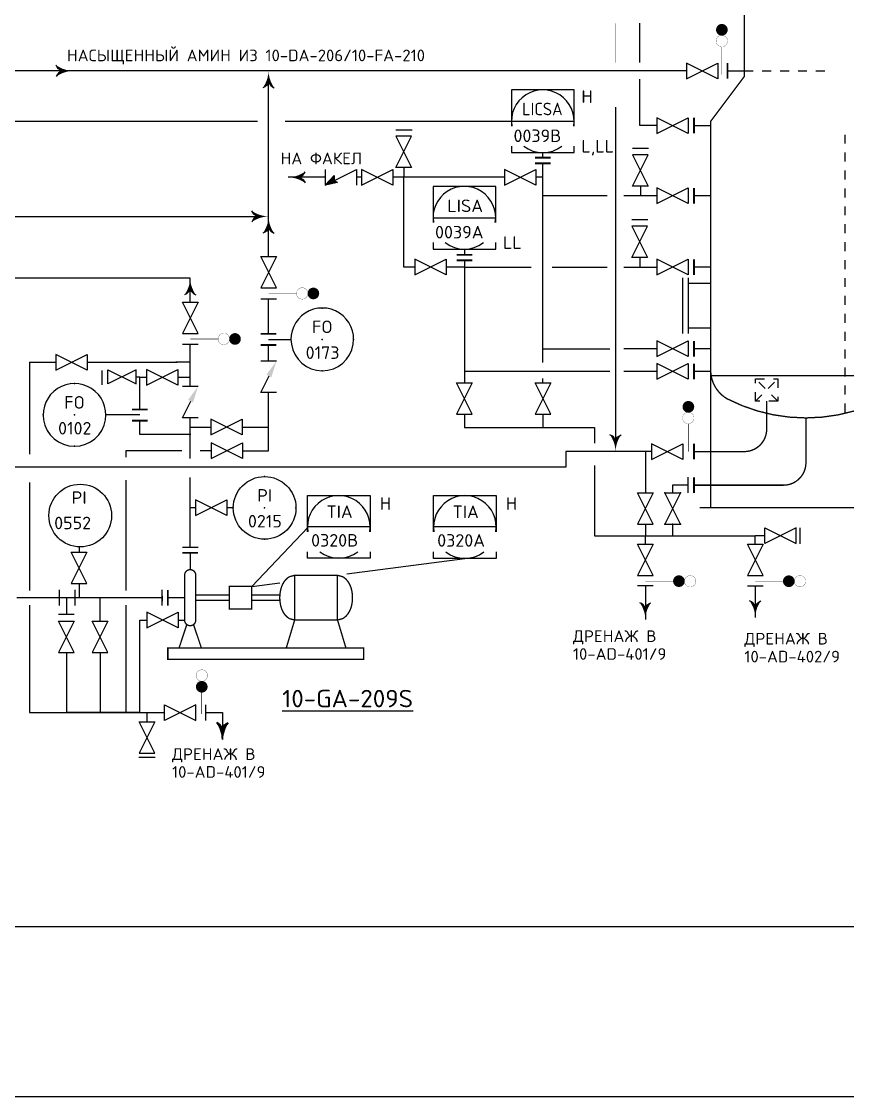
# Model space of a CAD drawing. Extents: x 71 to 279, y 48 to 143.
# Drawn here: x 191.76 to 200.99, y 52.26 to 64.26 of the extents above; entities that cross this region are included whole.
import ezdxf
from ezdxf.enums import TextEntityAlignment as Align

# ---------------------------------------------------------------- set-up
doc = ezdxf.new("R2010")
doc.units = 0
doc.header["$MEASUREMENT"] = 0
doc.linetypes.add('DASH', pattern=[0.15625, 0.09375, -0.0625])
doc.linetypes.add('HIDDEN', pattern=[0.125, 0.0625, -0.0625])
doc.layers.get('0').update_dxf_attribs({"linetype": 'CONTINUOUS'})
for name, color, linetype in [('IN-ATTRIBS', 7, 'CONTINUOUS'), ('IN-ELECTRICAL', 7, 'HIDDEN'), ('IN-EQUIPMENT', 7, 'CONTINUOUS'), ('IN-INST-TAP', 7, 'CONTINUOUS'), ('IN-MAJ-PROC', 7, 'CONTINUOUS'), ('IN-MIN-PROC', 7, 'CONTINUOUS')]:
    doc.layers.add(name, color=color, linetype=linetype)
doc.styles.add('ATTRIBS', font='SIMPLEX', dxfattribs={"width": 0.8, "height": 0.125})
doc.styles.add('NARROW', font='simplex', dxfattribs={"width": 0.75, "height": 0.1})
doc.styles.add('S1', font='SIMPLEX.shx')
doc.styles.add('SIMPLEX', font='SIMPLEX')

# ---------------------------------------------------------------- blocks, each defined once
blk = doc.blocks.new('BUBTEXT')
at = {"layer": 'IN-ATTRIBS'}
for p in [(0, 0.25), (-0.25, 0), (0, 0), (0.25, 0), (0, -0.25)]:
    blk.add_point(p, dxfattribs=at)
at = {"layer": 'IN-ATTRIBS', "flags": 1}
for tag, style, width, p in [('IDNUM', 'ATTRIBS', 0.8, (0.0087, 0.5838)), ('DWGNO', 'ATTRIBS', 0.8, (0.0029, 0.4474)), ('FILENO', 'ATTRIBS', 0.8, (-0.003, 0.3111)), ('LOC', 'ATTRIBS', 0.8, (-0.0799, -0.422)), ('SIG', 'ATTRIBS', 0.8, (-0.0872, -0.5633)), ('INSTALL', 'ATTRIBS', 0.8, (-0.0872, -0.6994)), ('SERV', 'ATTRIBS', 0.8, (-0.0834, -0.8376)), ('DATE', 'ATTRIBS', 0.8, (-0.0881, -0.9694)), ('DES', 'NARROW', 0.75, (-0.0866, -1.1017)), ('CSYS', 'NARROW', 0.75, (-0.0866, -1.2425))]:
    blk.add_attdef(tag, text='', height=0.1, dxfattribs=dict(at, style=style, width=width)).set_placement(p, align=Align.CENTER)
at = {"layer": 'IN-ATTRIBS', "style": 'ATTRIBS', "flags": 1}
blk.add_attdef('SYSCDI', text='', height=0.1, dxfattribs=at).set_placement((-0.3125, 0.3125), align=Align.RIGHT)
at = {"layer": 'IN-ATTRIBS', "style": 'S1'}
for tag, p in [('XT', (0.3241, 0.2568)), ('A1', (0.3233, 0.1153)), ('A2', (0.3233, -0.0347)), ('A3', (0.3233, -0.1847)), ('RES', (0.3233, -0.3422))]:
    blk.add_attdef(tag, p, '', height=0.1, dxfattribs=at)
at = {"layer": 'IN-ATTRIBS', "style": 'ATTRIBS'}
blk.add_attdef('SYSCDV', text='', height=0.1, dxfattribs=at).set_placement((-0.3125, 0.1411), align=Align.RIGHT)
at = {"layer": 'IN-ATTRIBS', "style": 'S1'}
for tag, p in [('INSTTYPE', (-0.0002, 0.0499)), ('TAGNUM', (0.0019, -0.1561)), ('MD', (0.4017, -0.5655)), ('SZ', (0.4017, -0.6963))]:
    blk.add_attdef(tag, text='', height=0.1, dxfattribs=at).set_placement(p, align=Align.CENTER)
blk = doc.blocks.new('VALVTEXT')
at = {"layer": 'IN-ATTRIBS'}
for p in [(0, 0.0625), (0, 0), (0.25, 0.0625), (0.25, 0), (0, -0.0625), (0.25, -0.0625)]:
    blk.add_point(p, dxfattribs=at)
at = {"layer": 'IN-ATTRIBS', "style": 'S1', "flags": 1}
for tag, p in [('IDNUM', (0.125, 0.5625)), ('DWGNO', (0.125, 0.4375)), ('FILENO', (0.125, 0.3125))]:
    blk.add_attdef(tag, text='', height=0.1, dxfattribs=at).set_placement(p, align=Align.CENTER)
at = {"layer": 'IN-ATTRIBS', "style": 'S1'}
for tag, p in [('MODE', (0.125, 0.078125)), ('SIZE', (0.125, -0.1875))]:
    blk.add_attdef(tag, text='', height=0.1, dxfattribs=at).set_placement(p, align=Align.CENTER)

msp = doc.modelspace()

# ---------------------------------------------------------------- hatches: boundary and pattern name
h = msp.add_hatch()
h.set_pattern_fill('ANSI35', color=2, scale=0.00014, style=0)
h.set_pattern_definition([(135, (1191.855054, -360.3671166), (0.0006286179285, 0.0006286179285), []), (135, (1191.8544254, -360.3671166), (0.0006286179285, 0.0006286179285), [0.00111125, -0.00022225, 0, -0.00022225])])
edge = h.paths.add_edge_path()
edge.add_line((195.157, 62.43), (195.258, 62.538))
edge.add_line((195.292, 62.461), (195.159, 62.432))
edge.add_line((195.258, 62.483), (195.292, 62.461))
edge.add_line((195.258, 62.538), (195.258, 62.483))

# ---------------------------------------------------------------- linework, layer by layer
at = {"color": 5}
for p, q in [((199.192, 63.706), (191.534, 63.706)), ((194.524, 61.634), (194.524, 63.581)), ((198.399, 63.301), (198.399, 59.581)), ((195.156, 62.519), (194.744, 62.519)), ((195.56, 62.519), (195.507, 62.519)), ((196.034, 62.519), (195.91, 62.519)), ((197.159, 62.519), (196.034, 62.519)), ((196.034, 61.516), (196.034, 62.519)), ((189.601, 62.081), (194.399, 62.081)), ((196.156, 61.516), (196.034, 61.516)), ((196.71, 61.516), (196.506, 61.516)), ((193.649, 61.394), (188.274, 61.394)), ((193.649, 61.126), (193.649, 61.394)), ((194.524, 60.771), (194.524, 61.159)), ((193.649, 60.183), (193.649, 60.651)), ((194.524, 60.465), (194.524, 60.651)), ((197.586, 60.604), (198.336, 60.604)), ((191.854, 60.454), (191.854, 59.672)), ((191.854, 60.454), (192.147, 60.454)), ((192.497, 60.454), (193.503, 60.454)), ((193.642, 60.454), (193.488, 60.454)), ((193.087, 59.93), (193.087, 60.287)), ((193.088, 60.287), (193.162, 60.287)), ((193.512, 60.287), (193.65, 60.287)), ((194.524, 59.762), (194.524, 60.115)), ((191.854, 59.776), (191.854, 59.428)), ((193.087, 59.645), (193.087, 59.803)), ((193.649, 59.379), (193.649, 59.833)), ((194.524, 59.465), (194.524, 59.773)), ((196.71, 59.874), (196.71, 59.724)), ((197.586, 59.874), (197.586, 59.724)), ((193.649, 59.73), (193.88, 59.73)), ((194.23, 59.73), (194.524, 59.73)), ((196.71, 59.724), (198.165, 59.724)), ((198.165, 59.724), (198.165, 59.55)), ((193.655, 59.645), (193.087, 59.645)), ((193.556, 59.465), (192.929, 59.465)), ((192.929, 59.465), (192.929, 59.394)), ((193.881, 59.465), (193.76, 59.465)), ((194.231, 59.465), (194.524, 59.465)), ((198.799, 59.456), (197.845, 59.456)), ((197.845, 59.456), (197.845, 59.281)), ((198.731, 59.46), (198.731, 58.994)), ((198.165, 59.3), (198.165, 58.517)), ((197.845, 59.281), (191.152, 59.281)), ((191.854, 59.109), (191.854, 57.905)), ((192.929, 59.138), (192.929, 57.905)), ((193.649, 58.387), (193.649, 59.168)), ((199.211, 59.081), (199.036, 59.081)), ((199.036, 59.081), (199.036, 58.994)), ((198.731, 58.644), (198.731, 58.519)), ((199.036, 58.644), (199.036, 58.519)), ((198.165, 58.517), (199.957, 58.517)), ((198.731, 57.959), (198.731, 57.582)), ((199.958, 57.958), (199.958, 57.602)), ((191.711, 57.825), (193.335, 57.825)), ((191.854, 57.74), (191.854, 56.544)), ((192.266, 57.825), (192.266, 57.637)), ((192.642, 57.561), (192.642, 57.825)), ((192.929, 57.74), (192.929, 56.544)), ((193.086, 56.544), (193.087, 57.575)), ((193.087, 57.575), (193.163, 57.575)), ((193.513, 57.575), (193.586, 57.575)), ((192.266, 57.212), (192.266, 56.544)), ((192.642, 57.211), (192.642, 56.544)), ((191.854, 56.544), (193.36, 56.544)), ((193.824, 56.544), (194.009, 56.544)), ((194.009, 56.544), (194.009, 56.242))]:
    msp.add_line(p, q, dxfattribs=at)
at = {"linetype": 'Continuous'}
for p, q in [((197.236, 63.144), (197.936, 63.144)), ((195.56, 62.519), (195.507, 62.519)), ((197.586, 62.519), (197.509, 62.519)), ((196.36, 62.067), (197.06, 62.067)), ((193.088, 59.756), (193.088, 59.802)), ((194.336, 57.95), (194.961, 58.61)), ((195.658, 58.615), (194.958, 58.615)), ((197.066, 58.614), (196.366, 58.614)), ((192.408, 58.397), (192.408, 58.332)), ((195.396, 58.09), (196.716, 58.264)), ((192.408, 57.982), (192.408, 57.827)), ((194.336, 57.95), (194.648, 57.991)), ((193.086, 56.544), (192.266, 56.544))]:
    msp.add_line(p, q, dxfattribs=at)
at = {"color": 2}
for p, q in [((196.126, 63.046), (195.946, 63.046)), ((198.768, 62.839), (198.589, 62.839)), ((195.157, 62.605), (195.157, 62.43)), ((195.157, 62.43), (195.507, 62.605)), ((195.157, 62.43), (195.258, 62.538)), ((195.258, 62.538), (195.258, 62.483)), ((195.507, 62.605), (195.507, 62.43)), ((196.034, 62.627), (196.034, 62.519)), ((195.292, 62.461), (195.159, 62.432)), ((195.258, 62.483), (195.292, 62.461)), ((198.677, 62.418), (198.677, 62.312)), ((198.76, 62.043), (198.581, 62.043)), ((198.669, 61.622), (198.669, 61.516)), ((194.611, 61.159), (194.436, 61.159)), ((193.736, 60.651), (193.561, 60.651)), ((194.611, 60.465), (194.436, 60.465)), ((192.665, 60.202), (192.665, 60.36)), ((192.729, 60.368), (193.044, 60.211)), ((192.729, 60.211), (192.729, 60.368)), ((193.044, 60.368), (192.729, 60.211)), ((193.044, 60.211), (193.044, 60.368)), ((193.088, 60.287), (193.044, 60.287)), ((193.736, 60.183), (193.561, 60.183)), ((199.211, 58.994), (199.211, 59.169)), ((200.459, 58.426), (200.459, 58.606)), ((198.731, 58.422), (198.731, 58.519)), ((199.958, 58.421), (199.958, 58.517)), ((200.064, 58.517), (199.958, 58.517)), ((193.561, 58.387), (193.736, 58.387)), ((198.819, 58.422), (198.644, 58.072)), ((198.644, 58.422), (198.819, 58.422)), ((198.819, 58.072), (198.644, 58.422)), ((200.046, 58.421), (199.871, 58.071)), ((199.871, 58.421), (200.046, 58.421)), ((200.046, 58.071), (199.871, 58.421)), ((198.644, 58.072), (198.819, 58.072)), ((199.871, 58.071), (200.046, 58.071)), ((192.187, 57.912), (192.187, 57.737)), ((192.36, 57.912), (192.36, 57.737)), ((193.336, 57.737), (193.336, 57.912)), ((198.644, 57.959), (198.819, 57.959)), ((199.871, 57.958), (200.046, 57.958)), ((192.353, 57.637), (192.178, 57.637)), ((193.168, 56.438), (193.168, 56.544)), ((193.36, 56.63), (193.71, 56.455)), ((193.36, 56.455), (193.36, 56.63)), ((193.71, 56.63), (193.36, 56.455)), ((193.71, 56.455), (193.71, 56.63)), ((193.824, 56.454), (193.824, 56.629)), ((193.076, 56.043), (193.256, 56.043))]:
    msp.add_line(p, q, dxfattribs=at)
at = {"color": 6}
for p, q in [((194.815, 58.075), (194.815, 57.575)), ((195.294, 57.575), (195.294, 58.075))]:
    msp.add_line(p, q, dxfattribs=at)
msp.add_line((193.335, 57.846), (193.335, 57.784))
at = {"color": 3, "linetype": 'Continuous'}
msp.add_line((216.563, 54.15), (167.393, 54.15), dxfattribs=at)
at = {"color": 6, "linetype": 'Continuous'}
msp.add_line((71.634, 52.255), (266.486, 52.255), dxfattribs=at)
at = {"color": 5, "const_width": 0.005}
msp.add_lwpolyline([(198.399, 64.238), (198.399, 63.8)], dxfattribs=at)
at = {"color": 5, "linetype": 'Continuous'}
for points in [[(198.669, 63.8), (198.669, 64.238)], [(198.669, 63.096), (198.669, 63.613)], [(198.861, 63.096), (198.669, 63.096)]]:
    msp.add_lwpolyline(points, dxfattribs=at)
at = {"color": 2}
for points, const_width in [([(199.618, 64.165, -1), (199.553, 64.166, -1)], 0.065), ([(199.65, 64.04, -1), (199.522, 64.041, -1)], 0.0025), ([(194.899, 61.158, -1), (194.899, 61.285, -1)], 0.0025), ([(195.024, 61.189, -1), (195.024, 61.254, -1)], 0.065), ([(194.024, 60.777, 1), (194.024, 60.65, 1)], 0.0025), ([(194.149, 60.746, 1), (194.149, 60.681, 1)], 0.065), ([(199.244, 59.956, -1), (199.179, 59.956, -1)], 0.065), ([(199.275, 59.831, -1), (199.147, 59.831, -1)], 0.0025), ([(199.106, 57.977, 1), (199.106, 58.042, 1)], 0.065), ([(199.232, 57.944, 1), (199.232, 58.072, 1)], 0.0025), ([(200.333, 57.976, 1), (200.333, 58.041, 1)], 0.065), ([(200.458, 57.945, 1), (200.458, 58.072, 1)], 0.0025), ([(193.843, 56.956, 1), (193.716, 56.956, 1)], 0.0025), ([(193.81, 56.83, 1), (193.745, 56.83, 1)], 0.065)]:
    msp.add_lwpolyline(points, format="xyb", close=True, dxfattribs=dict(at, const_width=const_width))
for points, const_width in [([(199.586, 63.978), (199.585, 63.666)], 0.005), ([(197.674, 62.737), (197.499, 62.737)], 0.021), ([(197.674, 62.675), (197.499, 62.675)], 0.021), ([(196.798, 61.653), (196.623, 61.653)], 0.021), ([(196.798, 61.591), (196.623, 61.591)], 0.021), ([(194.836, 61.222), (194.524, 61.222)], 0.005), ([(194.436, 60.771), (194.611, 60.771)], 0.021), ([(193.961, 60.713), (193.649, 60.713)], 0.005), ([(194.436, 60.646), (194.611, 60.646)], 0.021), ([(193.174, 59.926), (192.999, 59.926)], 0.021), ([(193.174, 59.802), (192.999, 59.802)], 0.021), ([(199.211, 59.769), (199.211, 59.456)], 0.005), ([(199.044, 58.01), (198.731, 58.01)], 0.005), ([(200.271, 58.008), (199.958, 58.008)], 0.005), ([(193.777, 56.767), (193.777, 56.527)], 0.005)]:
    msp.add_lwpolyline(points, dxfattribs=dict(at, const_width=const_width))
at = {"color": 5}
for points in [[(192.216, 63.706, -0.206864), (192.153, 63.769)], [(192.216, 63.706, 0.206864), (192.153, 63.644)], [(194.524, 63.581, -0.206864), (194.461, 63.519)], [(194.524, 63.581, 0.206864), (194.586, 63.519)], [(194.869, 62.519, 0.206864), (194.931, 62.581)], [(194.869, 62.519, -0.206864), (194.931, 62.456)], [(194.399, 62.081, -0.206864), (194.336, 62.144)], [(194.399, 62.081, 0.206864), (194.336, 62.019)], [(194.524, 61.956, -0.206864), (194.461, 61.894)], [(194.524, 61.956, 0.206864), (194.586, 61.894)], [(193.649, 61.269, -0.206864), (193.586, 61.206)], [(193.649, 61.269, 0.206864), (193.711, 61.206)], [(198.399, 59.581, 0.206864), (198.336, 59.644)], [(198.399, 59.581, -0.206864), (198.461, 59.644)], [(198.731, 57.707, 0.206864), (198.669, 57.769)], [(198.731, 57.707, -0.206864), (198.794, 57.769)], [(199.958, 57.727, 0.206864), (199.896, 57.789)], [(199.958, 57.727, -0.206864), (200.021, 57.789)], [(194.009, 56.242, 0.150368), (193.946, 56.43)], [(194.009, 56.367, 0.206864), (193.946, 56.43)], [(194.009, 56.367, -0.206864), (194.071, 56.43)]]:
    msp.add_lwpolyline(points, format="xyb", dxfattribs=at)
at = {"color": 2}
for points in [[(199.192, 63.619), (199.542, 63.794), (199.542, 63.619), (199.192, 63.794)], [(198.861, 63.008), (199.211, 63.183), (199.211, 63.008), (198.861, 63.183)], [(195.946, 62.977), (196.121, 62.627), (195.946, 62.627), (196.121, 62.977)], [(198.589, 62.768), (198.764, 62.418), (198.589, 62.418), (198.764, 62.768)], [(195.56, 62.431), (195.91, 62.606), (195.91, 62.431), (195.56, 62.606)], [(197.159, 62.431), (197.509, 62.606), (197.509, 62.431), (197.159, 62.606)], [(198.861, 62.225), (199.211, 62.4), (199.211, 62.225), (198.861, 62.4)], [(198.581, 61.972), (198.756, 61.622), (198.581, 61.622), (198.756, 61.972)], [(194.611, 61.284), (194.436, 61.634), (194.611, 61.634), (194.436, 61.284)], [(196.156, 61.429), (196.506, 61.604), (196.506, 61.429), (196.156, 61.604)], [(198.861, 61.429), (199.211, 61.604), (199.211, 61.429), (198.861, 61.604)], [(193.736, 60.776), (193.561, 61.126), (193.736, 61.126), (193.561, 60.776)], [(198.861, 60.516), (199.211, 60.691), (199.211, 60.516), (198.861, 60.691)], [(192.147, 60.366), (192.497, 60.541), (192.497, 60.366), (192.147, 60.541)], [(193.162, 60.199), (193.512, 60.374), (193.512, 60.199), (193.162, 60.374)], [(198.861, 60.264), (199.211, 60.439), (199.211, 60.264), (198.861, 60.439)], [(196.798, 59.874), (196.623, 60.224), (196.798, 60.224), (196.623, 59.874)], [(197.674, 59.874), (197.499, 60.224), (197.674, 60.224), (197.499, 59.874)], [(193.88, 59.642), (194.23, 59.817), (194.23, 59.642), (193.88, 59.817)], [(193.881, 59.377), (194.231, 59.552), (194.231, 59.377), (193.881, 59.552)], [(198.799, 59.369), (199.149, 59.544), (199.149, 59.369), (198.799, 59.544)], [(198.819, 58.644), (198.644, 58.994), (198.819, 58.994), (198.644, 58.644)], [(199.124, 58.644), (198.949, 58.994), (199.124, 58.994), (198.949, 58.644)], [(194.058, 58.744), (193.708, 58.919), (193.708, 58.744), (194.058, 58.919)], [(200.414, 58.605), (200.064, 58.43), (200.064, 58.605), (200.414, 58.43)], [(192.495, 57.982), (192.32, 58.332), (192.495, 58.332), (192.32, 57.982)], [(193.163, 57.487), (193.513, 57.662), (193.513, 57.487), (193.163, 57.662)], [(192.353, 57.212), (192.178, 57.562), (192.353, 57.562), (192.178, 57.212)], [(192.729, 57.211), (192.554, 57.561), (192.729, 57.561), (192.554, 57.211)], [(193.255, 56.088), (193.08, 56.438), (193.255, 56.438), (193.08, 56.088)]]:
    msp.add_lwpolyline(points, close=True, dxfattribs=at)
for points in [[(197.936, 63.09), (197.936, 63.494), (197.236, 63.494), (197.236, 63.09)], [(197.236, 62.866), (197.236, 62.794), (197.936, 62.794), (197.936, 62.866)], [(197.06, 62.014), (197.06, 62.417), (196.36, 62.417), (196.36, 62.014)], [(196.36, 61.789), (196.36, 61.717), (197.06, 61.717), (197.06, 61.789)], [(194.958, 58.561), (194.958, 58.965), (195.658, 58.965), (195.658, 58.561)], [(196.366, 58.56), (196.366, 58.964), (197.066, 58.964), (197.066, 58.56)], [(195.658, 58.337), (195.658, 58.265), (194.958, 58.265), (194.958, 58.337)], [(197.066, 58.336), (197.066, 58.264), (196.366, 58.264), (196.366, 58.336)]]:
    msp.add_lwpolyline(points)
at = {"color": 5}
for points in [[(197.586, 62.175), (197.586, 62.519)], [(198.305, 62.312), (197.586, 62.312)], [(198.861, 62.312), (198.492, 62.312)], [(197.586, 60.451), (197.586, 62.175)], [(196.71, 61.591), (196.71, 60.644), (196.71, 60.224)], [(196.71, 61.516), (197.455, 61.516)], [(197.689, 61.516), (198.305, 61.516)], [(198.492, 61.516), (198.861, 61.516)], [(198.861, 60.604), (198.492, 60.604)], [(198.336, 60.351), (196.71, 60.351)], [(198.861, 60.351), (198.492, 60.351)]]:
    msp.add_lwpolyline(points, dxfattribs=at)
at = {"color": 2}
for points in [[(194.611, 60.115), (194.436, 60.115), (194.529, 60.301)], [(193.736, 59.833), (193.561, 59.833), (193.654, 60.019)]]:
    msp.add_lwpolyline(points, dxfattribs=at)
at = {"color": 6}
for points, const_width in [([(193.561, 58.325), (193.736, 58.325)], 0.021), ([(193.649, 58.137), (193.649, 58.325)], 0.015), ([(193.399, 57.737), (193.399, 57.912)], 0.021), ([(193.711, 57.856), (194.086, 57.856)], 0.015), ([(194.654, 57.856), (194.336, 57.856)], 0.015), ([(193.586, 57.825), (193.399, 57.825)], 0.015), ([(193.711, 57.794), (194.086, 57.794)], 0.015), ([(194.654, 57.794), (194.336, 57.794)], 0.015), ([(193.611, 57.525), (193.524, 57.262)], 0.015), ([(193.686, 57.525), (193.774, 57.262)], 0.015), ([(194.815, 57.575), (194.721, 57.262)], 0.015), ([(195.294, 57.575), (195.388, 57.262)], 0.015)]:
    msp.add_lwpolyline(points, dxfattribs=dict(at, const_width=const_width))
at = {"color": 6, "const_width": 0.015}
for points in [[(193.586, 58.075), (193.586, 57.575, 1), (193.711, 57.575), (193.711, 58.075, 1)], [(194.815, 58.075), (194.755, 58.058, 0.107118), (194.697, 58.002, 0.079807), (194.662, 57.924, 0.067453), (194.649, 57.825, 0.067453), (194.662, 57.725, 0.079807), (194.697, 57.648, 0.107118), (194.755, 57.592), (194.815, 57.575), (195.294, 57.575), (195.354, 57.592, 0.107118), (195.412, 57.648, 0.079807), (195.448, 57.725, 0.067453), (195.461, 57.825, 0.067453), (195.448, 57.924, 0.079807), (195.412, 58.002, 0.107118), (195.354, 58.058), (195.294, 58.075)]]:
    msp.add_lwpolyline(points, format="xyb", close=True, dxfattribs=at)
for points in [[(194.086, 57.7), (194.336, 57.7), (194.336, 57.95), (194.086, 57.95)], [(193.399, 57.137), (195.586, 57.137), (195.586, 57.262), (193.399, 57.262)]]:
    msp.add_lwpolyline(points, close=True, dxfattribs=at)
for centre in [(194.48, 58.827), (192.421, 58.742)]:
    msp.add_circle(centre, 0.35)
for centre, start, end in [((197.586, 63.144), 351.1529, 188.8471), ((197.586, 63.144), 232.6037, 307.3963), ((196.71, 62.067), 351.1529, 188.8471), ((196.71, 62.067), 232.6037, 307.3963), ((195.124, 60.709), 351.1529, 188.8471), ((195.124, 60.709), 188.8471, 351.1529), ((192.357, 59.865), 351.1529, 188.8471), ((192.357, 59.865), 188.8471, 351.1529), ((195.308, 58.615), 351.1529, 188.8471), ((196.716, 58.614), 351.1529, 188.8471), ((195.308, 58.615), 232.6037, 307.3963), ((196.716, 58.614), 232.6037, 307.3963)]:
    msp.add_arc(centre, 0.35, start, end)
at = {"color": 5}
msp.add_arc((194.345, 56.234), 0.336, 144.4623, 178.6678, dxfattribs=at)
for points in [[(192.187, 63.748), (192.161, 63.753), (192.153, 63.769)], [(192.224, 63.73), (192.172, 63.738), (192.187, 63.748), (192.161, 63.753)], [(192.262, 63.718), (192.185, 63.725), (192.224, 63.73), (192.172, 63.738)], [(192.187, 63.665), (192.161, 63.66), (192.153, 63.644)], [(192.224, 63.682), (192.172, 63.675), (192.187, 63.665), (192.161, 63.66)], [(192.262, 63.695), (192.185, 63.688), (192.224, 63.682), (192.172, 63.675)], [(192.301, 63.71), (192.2, 63.714), (192.262, 63.718), (192.185, 63.725)], [(192.301, 63.703), (192.2, 63.698), (192.262, 63.695), (192.185, 63.688)], [(192.341, 63.706), (192.216, 63.706), (192.301, 63.71), (192.2, 63.714)], [(192.341, 63.706), (192.216, 63.706), (192.301, 63.703), (192.2, 63.698)], [(194.512, 63.627), (194.505, 63.55), (194.499, 63.589), (194.492, 63.537)], [(194.52, 63.666), (194.515, 63.565), (194.512, 63.627), (194.505, 63.55)], [(194.524, 63.706), (194.524, 63.581), (194.52, 63.666), (194.515, 63.565)], [(194.524, 63.706), (194.524, 63.581), (194.527, 63.666), (194.532, 63.565)], [(194.527, 63.666), (194.532, 63.565), (194.535, 63.627), (194.542, 63.55)], [(194.535, 63.627), (194.542, 63.55), (194.548, 63.589), (194.555, 63.537)], [(194.482, 63.553), (194.477, 63.527), (194.461, 63.519)], [(194.499, 63.589), (194.492, 63.537), (194.482, 63.553), (194.477, 63.527)], [(194.548, 63.589), (194.555, 63.537), (194.565, 63.553), (194.57, 63.527)], [(194.565, 63.553), (194.57, 63.527), (194.586, 63.519)], [(194.783, 62.522), (194.885, 62.527), (194.823, 62.53), (194.9, 62.537)], [(194.823, 62.53), (194.9, 62.537), (194.861, 62.543), (194.912, 62.55)], [(194.861, 62.543), (194.912, 62.55), (194.897, 62.56), (194.923, 62.565)], [(194.897, 62.56), (194.923, 62.565), (194.931, 62.581)], [(194.744, 62.519), (194.869, 62.519), (194.783, 62.522), (194.885, 62.527)], [(194.744, 62.519), (194.869, 62.519), (194.783, 62.515), (194.885, 62.511)], [(194.783, 62.515), (194.885, 62.511), (194.823, 62.507), (194.9, 62.5)], [(194.823, 62.507), (194.9, 62.5), (194.861, 62.495), (194.912, 62.487)], [(194.861, 62.495), (194.912, 62.487), (194.897, 62.478), (194.923, 62.473)], [(194.897, 62.478), (194.923, 62.473), (194.931, 62.456)], [(194.37, 62.123), (194.344, 62.128), (194.336, 62.144)], [(194.406, 62.105), (194.355, 62.113), (194.37, 62.123), (194.344, 62.128)], [(194.406, 62.057), (194.355, 62.05), (194.37, 62.04), (194.344, 62.035)], [(194.444, 62.093), (194.367, 62.1), (194.406, 62.105), (194.355, 62.113)], [(194.444, 62.07), (194.367, 62.063), (194.406, 62.057), (194.355, 62.05)], [(194.484, 62.085), (194.382, 62.089), (194.444, 62.093), (194.367, 62.1)], [(194.484, 62.078), (194.382, 62.073), (194.444, 62.07), (194.367, 62.063)], [(194.524, 62.081), (194.399, 62.081), (194.484, 62.085), (194.382, 62.089)], [(194.524, 62.081), (194.399, 62.081), (194.484, 62.078), (194.382, 62.073)], [(194.524, 62.081), (194.524, 61.956), (194.52, 62.041), (194.515, 61.94)], [(194.524, 62.081), (194.524, 61.956), (194.527, 62.041), (194.532, 61.94)], [(194.37, 62.04), (194.344, 62.035), (194.336, 62.019)], [(194.499, 61.964), (194.492, 61.912), (194.482, 61.928), (194.477, 61.902)], [(194.512, 62.002), (194.505, 61.925), (194.499, 61.964), (194.492, 61.912)], [(194.52, 62.041), (194.515, 61.94), (194.512, 62.002), (194.505, 61.925)], [(194.527, 62.041), (194.532, 61.94), (194.535, 62.002), (194.542, 61.925)], [(194.535, 62.002), (194.542, 61.925), (194.548, 61.964), (194.555, 61.912)], [(194.548, 61.964), (194.555, 61.912), (194.565, 61.928), (194.57, 61.902)], [(194.482, 61.928), (194.477, 61.902), (194.461, 61.894)], [(194.565, 61.928), (194.57, 61.902), (194.586, 61.894)], [(193.645, 61.354), (193.64, 61.253), (193.637, 61.315), (193.63, 61.238)], [(193.649, 61.394), (193.649, 61.269), (193.645, 61.354), (193.64, 61.253)], [(193.649, 61.394), (193.649, 61.269), (193.652, 61.354), (193.657, 61.253)], [(193.652, 61.354), (193.657, 61.253), (193.66, 61.315), (193.667, 61.238)], [(193.607, 61.24), (193.602, 61.214), (193.586, 61.206)], [(193.624, 61.277), (193.617, 61.225), (193.607, 61.24), (193.602, 61.214)], [(193.637, 61.315), (193.63, 61.238), (193.624, 61.277), (193.617, 61.225)], [(193.66, 61.315), (193.667, 61.238), (193.673, 61.277), (193.68, 61.225)], [(193.673, 61.277), (193.68, 61.225), (193.69, 61.24), (193.695, 61.214)], [(193.69, 61.24), (193.695, 61.214), (193.711, 61.206)], [(198.357, 59.61), (198.352, 59.636), (198.336, 59.644)], [(198.374, 59.574), (198.367, 59.625), (198.357, 59.61), (198.352, 59.636)], [(198.387, 59.536), (198.38, 59.612), (198.374, 59.574), (198.367, 59.625)], [(198.395, 59.496), (198.39, 59.598), (198.387, 59.536), (198.38, 59.612)], [(198.399, 59.456), (198.399, 59.581), (198.395, 59.496), (198.39, 59.598)], [(198.399, 59.456), (198.399, 59.581), (198.402, 59.496), (198.407, 59.598)], [(198.402, 59.496), (198.407, 59.598), (198.41, 59.536), (198.417, 59.612)], [(198.41, 59.536), (198.417, 59.612), (198.423, 59.574), (198.43, 59.625)], [(198.423, 59.574), (198.43, 59.625), (198.44, 59.61), (198.445, 59.636)], [(198.44, 59.61), (198.445, 59.636), (198.461, 59.644)], [(198.69, 57.735), (198.685, 57.761), (198.669, 57.769)], [(198.707, 57.699), (198.7, 57.75), (198.69, 57.735), (198.685, 57.761)], [(198.72, 57.661), (198.713, 57.738), (198.707, 57.699), (198.7, 57.75)], [(198.728, 57.621), (198.723, 57.723), (198.72, 57.661), (198.713, 57.738)], [(198.735, 57.621), (198.74, 57.723), (198.743, 57.661), (198.75, 57.738)], [(198.743, 57.661), (198.75, 57.738), (198.756, 57.699), (198.763, 57.75)], [(198.756, 57.699), (198.763, 57.75), (198.773, 57.735), (198.778, 57.761)], [(198.773, 57.735), (198.778, 57.761), (198.794, 57.769)], [(199.917, 57.755), (199.912, 57.781), (199.896, 57.789)], [(199.934, 57.719), (199.927, 57.771), (199.917, 57.755), (199.912, 57.781)], [(199.947, 57.681), (199.94, 57.758), (199.934, 57.719), (199.927, 57.771)], [(199.955, 57.642), (199.95, 57.743), (199.947, 57.681), (199.94, 57.758)], [(199.958, 57.602), (199.958, 57.727), (199.955, 57.642), (199.95, 57.743)], [(199.958, 57.602), (199.958, 57.727), (199.962, 57.642), (199.966, 57.743)], [(199.962, 57.642), (199.966, 57.743), (199.97, 57.681), (199.977, 57.758)], [(199.97, 57.681), (199.977, 57.758), (199.982, 57.719), (199.99, 57.771)], [(199.982, 57.719), (199.99, 57.771), (200, 57.755), (200.005, 57.781)], [(200, 57.755), (200.005, 57.781), (200.021, 57.789)], [(198.731, 57.582), (198.731, 57.707), (198.728, 57.621), (198.723, 57.723)], [(198.731, 57.582), (198.731, 57.707), (198.735, 57.621), (198.74, 57.723)], [(193.968, 56.396), (193.963, 56.422), (193.946, 56.43)], [(193.985, 56.359), (193.978, 56.411), (193.968, 56.396), (193.963, 56.422)], [(194.033, 56.359), (194.04, 56.411), (194.05, 56.396), (194.055, 56.422)], [(194.05, 56.396), (194.055, 56.422), (194.071, 56.43)], [(193.998, 56.321), (193.99, 56.398), (193.985, 56.359), (193.978, 56.411)], [(194.006, 56.282), (194.001, 56.383), (193.998, 56.321), (193.99, 56.398)], [(194.009, 56.242), (194.009, 56.367), (194.006, 56.282), (194.001, 56.383)], [(194.009, 56.242), (194.009, 56.367), (194.012, 56.282), (194.017, 56.383)], [(194.012, 56.282), (194.017, 56.383), (194.02, 56.321), (194.028, 56.398)], [(194.02, 56.321), (194.028, 56.398), (194.033, 56.359), (194.04, 56.411)]]:
    msp.add_solid(points, dxfattribs=at)
at = {"color": 2}
for points in [[(194.555, 60.285), (194.611, 60.465), (194.501, 60.315)], [(193.68, 60.003), (193.736, 60.183), (193.626, 60.033)]]:
    msp.add_solid(points, dxfattribs=at)
at = {"layer": 'IN-ELECTRICAL', "color": 5, "linetype": 'DASH'}
for p, q in [((199.836, 63.706), (200.774, 63.706)), ((200.961, 59.894), (200.961, 63.081))]:
    msp.add_line(p, q, dxfattribs=at)
at = {"layer": 'IN-EQUIPMENT', "color": 6}
msp.add_line((201.586, 60.3), (199.461, 60.3), dxfattribs=at)
at = {"layer": 'IN-EQUIPMENT', "color": 7, "linetype": 'DASH'}
for p, q in [((200.211, 60.019), (199.961, 60.269)), ((199.961, 60.019), (200.211, 60.269))]:
    msp.add_line(p, q, dxfattribs=at)
at = {"layer": 'IN-EQUIPMENT', "color": 6, "const_width": 0.015}
msp.add_lwpolyline([(201.586, 63.144), (201.211, 63.644), (201.211, 69.613, 0.267949), (201.092, 69.818, 0.242718), (199.955, 69.818, 0.267949), (199.836, 69.613), (199.836, 63.644), (199.461, 63.144), (199.461, 60.363, 0.267949), (199.645, 60.045, 0.242718), (201.402, 60.045, 0.267949), (201.586, 60.363)], format="xyb", close=True, dxfattribs=at)
at = {"layer": 'IN-EQUIPMENT', "color": 6}
for points, const_width in [([(199.649, 63.619), (199.649, 63.794)], 0.021), ([(199.836, 63.706), (199.649, 63.706)], 0.015), ([(199.274, 63.008), (199.274, 63.183)], 0.021), ([(199.461, 63.096), (199.274, 63.096)], 0.015), ([(199.274, 62.4), (199.274, 62.225)], 0.021), ([(199.461, 62.312), (199.274, 62.312)], 0.015), ([(199.274, 61.604), (199.274, 61.429)], 0.021), ([(199.461, 61.516), (199.274, 61.516)], 0.015), ([(199.149, 60.772), (199.149, 61.397)], 0.015), ([(199.211, 60.772), (199.211, 61.397)], 0.015), ([(199.461, 61.334), (199.211, 61.334)], 0.015), ([(199.461, 60.834), (199.211, 60.834)], 0.015), ([(199.274, 60.691), (199.274, 60.516)], 0.021), ([(199.461, 60.604), (199.274, 60.604)], 0.015), ([(199.274, 60.439), (199.274, 60.264)], 0.021), ([(199.461, 60.394), (199.461, 58.831)], 0.015), ([(199.461, 60.351), (199.274, 60.351)], 0.015), ([(199.274, 59.369), (199.274, 59.544)], 0.021), ([(199.461, 59.456), (199.274, 59.456)], 0.015), ([(199.274, 58.994), (199.274, 59.169)], 0.021), ([(199.461, 59.081), (199.274, 59.081)], 0.015), ([(201.711, 58.831), (199.336, 58.831)], 0.015)]:
    msp.add_lwpolyline(points, dxfattribs=dict(at, const_width=const_width))
at = {"layer": 'IN-EQUIPMENT', "color": 7, "linetype": 'DASH'}
msp.add_lwpolyline([(200.211, 60.019), (199.961, 60.019), (199.961, 60.269), (200.211, 60.269)], close=True, dxfattribs=at)
at = {"layer": 'IN-EQUIPMENT', "color": 6, "linetype": 'HIDDEN', "const_width": 0.015}
for points in [[(200.086, 60.019), (200.086, 59.706, -0.414214), (199.836, 59.456), (199.461, 59.456)], [(200.524, 59.831), (200.524, 59.331, -0.414214), (200.274, 59.081), (199.461, 59.081)]]:
    msp.add_lwpolyline(points, format="xyb", dxfattribs=at)
at = {"layer": 'IN-INST-TAP', "color": 7}
for p, q in [((197.586, 62.737), (197.586, 62.794)), ((197.586, 62.519), (197.586, 62.675)), ((194.524, 60.709), (194.774, 60.709)), ((193.087, 59.865), (192.706, 59.865)), ((194.058, 58.831), (194.13, 58.831))]:
    msp.add_line(p, q, dxfattribs=at)
for points in [[(196.71, 61.717), (196.71, 61.653)], [(197.586, 60.224), (197.586, 60.271)]]:
    msp.add_lwpolyline(points, dxfattribs=at)
at = {"layer": 'IN-MAJ-PROC', "color": 7}
for p, q in [((185.733, 63.144), (194.399, 63.144)), ((194.711, 63.144), (197.237, 63.144)), ((197.285, 63.144), (197.586, 63.144)), ((193.649, 59.749), (193.649, 59.833)), ((193.649, 59.106), (193.649, 59.148))]:
    msp.add_line(p, q, dxfattribs=at)
at = {"layer": 'IN-MAJ-PROC', "color": 7, "const_width": 0.03}
msp.add_lwpolyline([(193.335, 57.825), (193.336, 57.825)], dxfattribs=at)
at = {"layer": 'IN-MIN-PROC', "color": 7}
for p, q in [((192.992, 59.281), (192.992, 59.281)), ((192.992, 59.281), (192.992, 59.281)), ((193.654, 58.831), (193.708, 58.831))]:
    msp.add_line(p, q, dxfattribs=at)

# ---------------------------------------------------------------- block references
at = {"linetype": 'DASH', "xscale": 1.4, "yscale": 1.4, "zscale": 1.4}
for p, values in [((195.124, 60.709), {'INSTTYPE': 'FO', 'TAGNUM': '0173'}), ((192.357, 59.865), {'INSTTYPE': 'FO', 'TAGNUM': '0102'}), ((194.48, 58.827), {'INSTTYPE': 'PI', 'TAGNUM': '0215'})]:
    msp.add_blockref('BUBTEXT', p, dxfattribs=at).add_auto_attribs(values)
at = {"layer": 'IN-MIN-PROC', "color": 7, "xscale": 1.4, "yscale": 1.4, "zscale": 1.4, "rotation": 90}
msp.add_blockref('VALVTEXT', (199.036, 58.644), dxfattribs=at)

# ---------------------------------------------------------------- texts
at = {"color": 1, "linetype": 'Continuous', "style": 'SIMPLEX'}
for s, p in [('НАСЫЩЕННЫЙ АМИН ИЗ 10-DA-206/10-FA-210', (192.273, 63.814)), ('НА ФАКЕЛ', (194.658, 62.664)), ('ДРЕНАЖ B ', (197.923, 57.33)), ('ДРЕНАЖ B ', (199.837, 57.302)), ('10-AD-401/9', (197.923, 57.131)), ('10-AD-402/9', (199.837, 57.102)), ('ДРЕНАЖ B ', (193.446, 56.013)), ('10-AD-401/9', (193.446, 55.814))]:
    msp.add_text(s, height=0.13, dxfattribs=at).set_placement(p)
at = {"style": 'SIMPLEX'}
for s, p in [('H', (198.017, 63.349)), ('0039B', (197.259, 62.912)), ('L,LL', (198.017, 62.795)), ('LISA', (196.52, 62.13)), ('0039A', (196.383, 61.836)), ('LL', (197.141, 61.719))]:
    msp.add_text(s, height=0.14, dxfattribs=at).set_placement(p)
at = {"style": 'SIMPLEX', "width": 0.9}
msp.add_text('LICSA', height=0.14, dxfattribs=at).set_placement((197.355, 63.211))
at = {"linetype": 'DASH', "style": 'SIMPLEX'}
for s, p in [('PI', (192.325, 58.872)), ('TIA', (195.17, 58.715)), ('TIA', (196.578, 58.714)), ('0552', (192.13, 58.589)), ('0320B', (194.999, 58.395)), ('0320A', (196.407, 58.394))]:
    msp.add_text(s, height=0.14, dxfattribs=at).set_placement(p)
at = {"linetype": 'Continuous', "style": 'SIMPLEX'}
for p in [(195.766, 58.805), (197.174, 58.805)]:
    msp.add_text('H', height=0.14, dxfattribs=at).set_placement(p)
at = {"color": 4, "linetype": 'DASH', "style": 'SIMPLEX'}
msp.add_text('%%u10-GA-209S', height=0.195, dxfattribs=at).set_placement((194.676, 56.601))

doc.saveas('drawing.dxf')
